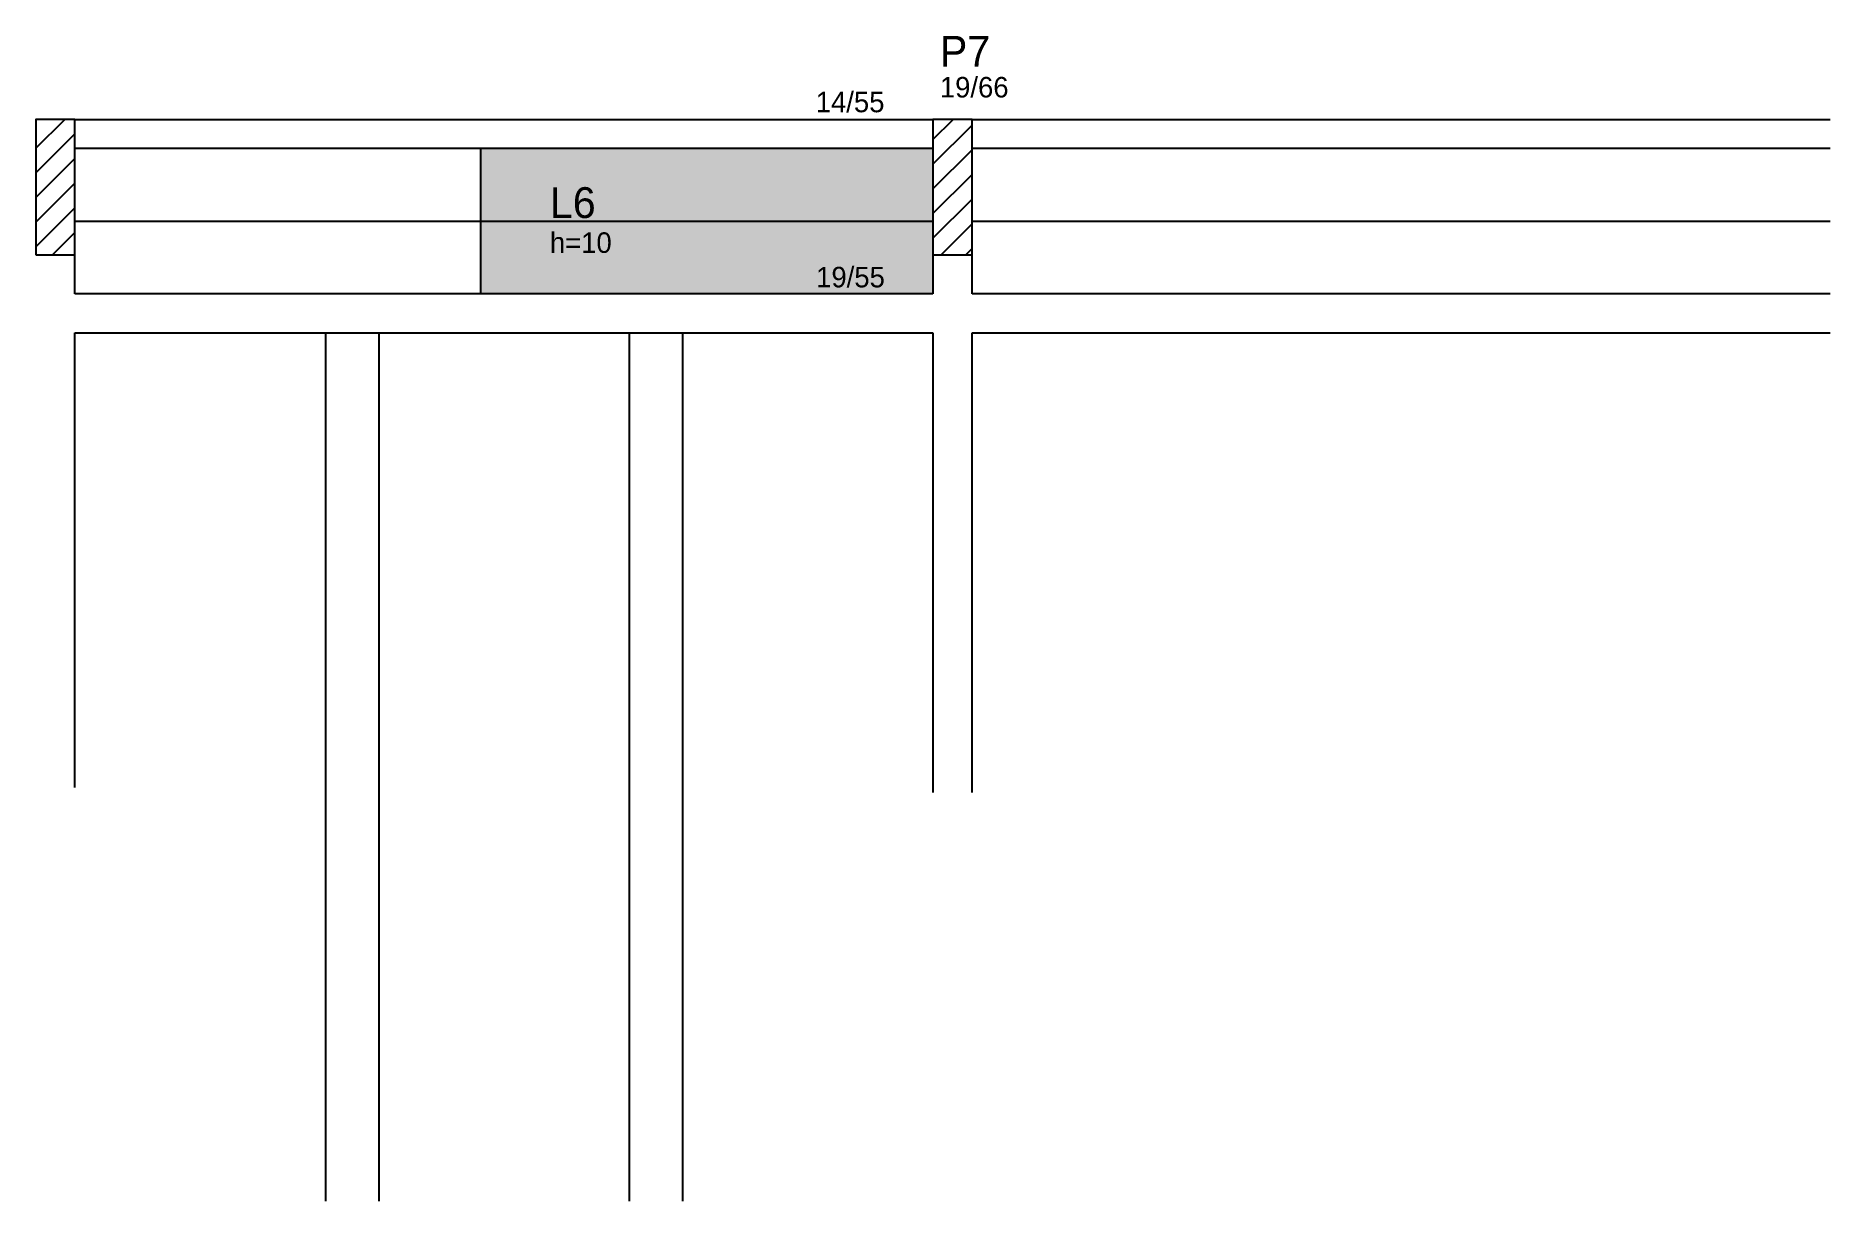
# Model space of a CAD drawing. Header units: metres. Extents: x 5801 to 6675, y 2299 to 2867.
import ezdxf

# ---------------------------------------------------------------- set-up
doc = ezdxf.new("R2010")
doc.units = ezdxf.units.M
for name, color, linetype in [('3', 7, 'Continuous'), ('4', 7, 'Continuous'), ('7', 7, 'Continuous'), ('Painéis', 7, 'Continuous'), ('REAPROVEITAMENTO', 7, 'Continuous')]:
    doc.layers.add(name, color=color, linetype=linetype)

msp = doc.modelspace()

# ---------------------------------------------------------------- hatches: boundary and pattern name
at = {"layer": 'REAPROVEITAMENTO'}
h = msp.add_hatch(color=7, dxfattribs=at)
h.dxf.hatch_style = 1
h.paths.add_polyline_path([(6017.04, 2811.92), (6017.04, 2740.92), (6017.04, 2740.92), (6237.54, 2740.92), (6237.54, 2740.92), (6237.54, 2811.92), (6237.54, 2811.92), (6017.04, 2811.92)])

# ---------------------------------------------------------------- linework, layer by layer
at = {"layer": '3', "color": 7, "lineweight": 25}
for p, q in [((5800.54, 2811.92), (5814.6, 2825.98)), ((5819.54, 2825.98), (6237.54, 2825.98)), ((6237.54, 2816.17), (6247.34, 2825.98)), ((6237.54, 2804.15), (6256.54, 2823.15)), ((6256.54, 2825.98), (6674.54, 2825.98)), ((5800.54, 2799.9), (5819.54, 2818.9)), ((5800.54, 2787.88), (5819.54, 2806.88)), ((5819.54, 2811.98), (6237.54, 2811.98)), ((6237.54, 2792.13), (6256.54, 2811.13)), ((6256.54, 2811.98), (6674.54, 2811.98)), ((6237.54, 2780.11), (6256.54, 2799.11)), ((5800.54, 2775.86), (5819.54, 2794.86)), ((5800.54, 2763.84), (5819.54, 2782.84)), ((6237.54, 2768.09), (6256.54, 2787.09)), ((5808.7, 2759.98), (5819.54, 2770.82)), ((6241.45, 2759.98), (6256.54, 2775.07)), ((6253.47, 2759.98), (6256.54, 2763.05))]:
    msp.add_line(p, q, dxfattribs=at)
for points in [[(5819.54, 2740.98), (5819.54, 2759.98)], [(6237.54, 2759.98), (6237.54, 2740.98)], [(6256.54, 2740.98), (6256.54, 2759.98)], [(6237.54, 2740.98), (5819.54, 2740.98)], [(6674.54, 2740.98), (6256.54, 2740.98)], [(5819.54, 2721.98), (6237.54, 2721.98)], [(5819.54, 2500.48), (5819.54, 2721.98)], [(6237.54, 2721.98), (6237.54, 2497.98)], [(6256.54, 2721.98), (6674.54, 2721.98)], [(6256.54, 2497.98), (6256.54, 2721.98)]]:
    msp.add_lwpolyline(points, dxfattribs=at)
at = {"layer": '7', "color": 7, "lineweight": 25}
for points in [[(5800.54, 2759.98), (5819.54, 2759.98), (5819.54, 2825.98), (5800.54, 2825.98), (5800.54, 2759.98)], [(6237.54, 2759.98), (6256.54, 2759.98), (6256.54, 2825.98), (6237.54, 2825.98), (6237.54, 2759.98)]]:
    msp.add_lwpolyline(points, dxfattribs=at)
at = {"layer": 'Painéis', "color": 7, "lineweight": 25}
for p, q in [((6017.04, 2811.92), (6017.04, 2740.92)), ((5819.54, 2776.42), (6237.54, 2776.42)), ((6256.54, 2776.42), (6674.54, 2776.42)), ((5941.54, 2721.98), (5941.54, 2298.98)), ((5967.54, 2721.98), (5967.54, 2298.98)), ((6089.54, 2721.98), (6089.54, 2298.98)), ((6115.54, 2721.98), (6115.54, 2298.98))]:
    msp.add_line(p, q, dxfattribs=at)

# ---------------------------------------------------------------- texts
at = {"layer": '3', "color": 7, "lineweight": 25}
for s, p in [('19/66', (6240.89, 2836.67)), ('14/55', (6180.43, 2829.47)), ('h=10', (6050.92, 2760.95)), ('19/55', (6180.63, 2744.15))]:
    msp.add_text(s, height=10, dxfattribs=at).set_placement(p)
at = {"layer": '4', "color": 7, "lineweight": 25}
for s, p in [('P7', (6240.89, 2851.67)), ('L6', (6050.92, 2777.95))]:
    msp.add_text(s, height=15, dxfattribs=at).set_placement(p)

doc.saveas('drawing.dxf')
